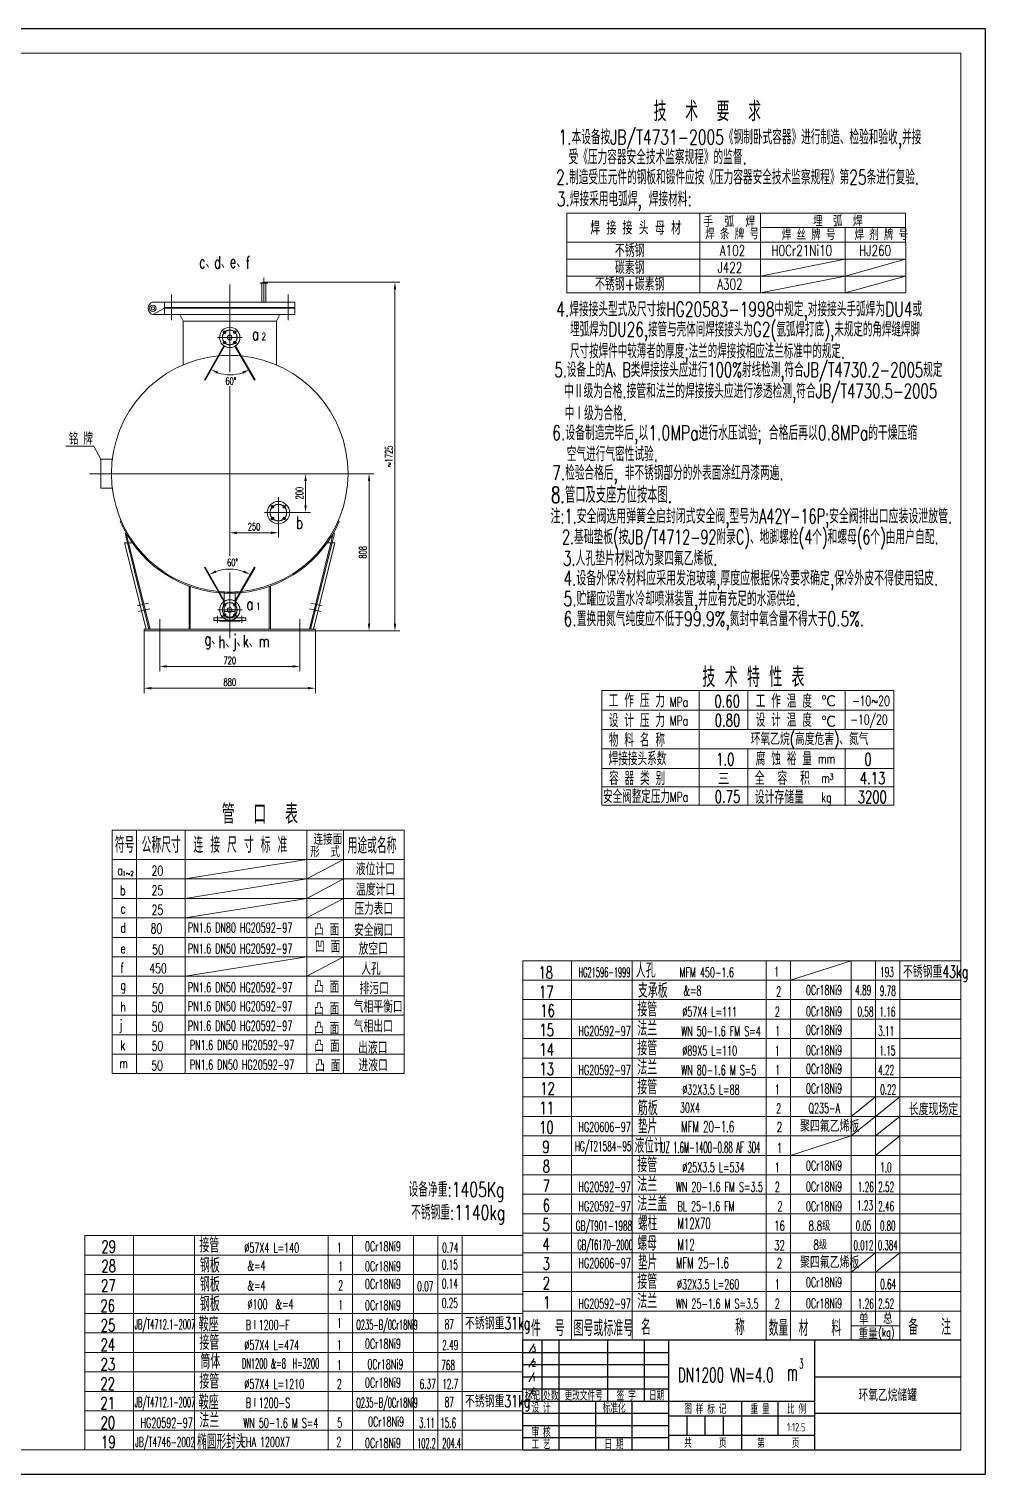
# Model space of a CAD drawing. Extents: x -312 to 10200, y -125 to 7300.
# Drawn here: x 5287 to 10200, y -125 to 7300 of the extents above; entities that cross this region are included whole.
import ezdxf
from ezdxf.enums import TextEntityAlignment as Align

# ---------------------------------------------------------------- set-up
doc = ezdxf.new("R2010")
doc.units = 0
doc.header["$LTSCALE"] = 125
for name, pattern in [('DASHDOT-L', [90, 80, -5, 0, -5]), ('DASHDOT-M', [36, 30, -3, 0, -3]), ('DASHDOT-S', [14, 10, -2, 0, -2]), ('DIVIDE-M', [39, 30, -3, 0, -3, 0, -3]), ('DIVIDE-S', [16, 10, -2, 0, -2, 0, -2]), ('HIDDEN-L', [13, 10, -3]), ('HIDDEN-M', [7, 5, -2]), ('HIDDEN-S', [3, 2, -1])]:
    doc.linetypes.add(name, pattern=pattern)
doc.layers.get('0').update_dxf_attribs({"linetype": 'CONTINUOUS', "lineweight": 18})
for name, color, linetype in [('1轮廓实线层', 7, 'CONTINUOUS'), ('2细线层', 4, 'CONTINUOUS'), ('6文字层', 3, 'CONTINUOUS')]:
    doc.layers.add(name, color=color, linetype=linetype)
for name, color, linetype, lineweight in [('CDR_DIM', 7, 'CONTINUOUS', 18), ('CDR_DWG1', 4, 'CONTINUOUS', 18), ('CDR_DWG2', 2, 'CONTINUOUS', 18), ('CDR_DWG3', 1, 'DASHDOT-M', 18), ('CDR_DWG4', 3, 'DIVIDE-M', 18), ('CDR_DWG5', 6, 'HIDDEN-M', 18), ('CDR_TEXT', 7, 'CONTINUOUS', 18), ('TK', 7, 'CONTINUOUS', 18), ('图框层', 7, 'CONTINUOUS', 18)]:
    doc.layers.add(name, color=color, linetype=linetype, lineweight=lineweight)
doc.styles.add('HZ', font='ROMANS.shx', dxfattribs={"width": 0.6, "height": 37.5, "bigfont": 'HZ.shx'})
doc.styles.add('PC_TEXTSTYLE', font='isocp.shx', dxfattribs={"width": 0.8, "bigfont": 'hzfs.shx'})
doc.styles.add('ROMAND', font='ROMAND.SHX', dxfattribs={"width": 0.8})

# ---------------------------------------------------------------- blocks, each defined once
blk = doc.blocks.new('JI27')
for p, q in [((0, 0), (0, -7)), ((55, 0), (55, -7)), ((80, 0), (80, -7)), ((115, 0), (115, -7)), ((140, 0), (140, -7)), ((0, -7), (140, -7))]:
    blk.add_line(p, q)
blk = doc.blocks.new('MLF')
for p, q in [((180, 8), (0, 8)), ((145, 8), (145, 0))]:
    blk.add_line(p, q)
at = {"color": 4}
for p, q in [((0, 8), (0, 0)), ((20, 8), (20, 0)), ((45, 8), (45, 0)), ((100, 8), (100, 0)), ((110, 8), (110, 0)), ((135, 8), (135, 0)), ((155, 8), (155, 0)), ((180, 8), (180, 0))]:
    blk.add_line(p, q, dxfattribs=at)
blk = doc.blocks.new('JGB-L')
at = {"color": 4, "linetype": 'Continuous'}
for p, q in [((0, 0), (0, -8)), ((120, -8), (120, 0))]:
    blk.add_line(p, q, dxfattribs=at)
at = {"linetype": 'Continuous'}
for p, q in [((10, 0), (10, -8)), ((30, 0), (30, -8)), ((80, 0), (80, -8)), ((95, 0), (95, -8))]:
    blk.add_line(p, q, dxfattribs=at)
at = {"color": 7, "linetype": 'Continuous'}
blk.add_line((0, -8), (120, -8), dxfattribs=at)
blk = doc.blocks.new('PC_TITLE_BLOCK')
at = {"layer": '1轮廓实线层'}
for p, q in [((0, 45), (-180, 45)), ((-180, 0), (-180, 45)), ((-172, 20), (-172, 45)), ((-165, 20), (-165, 45)), ((-145, 20), (-145, 45)), ((-130, 20), (-130, 45)), ((-120, 0), (-120, 45)), ((-60, 30), (0, 30)), ((-180, 20), (-60, 20)), ((-165, 0), (-165, 20)), ((-150, 0), (-150, 20)), ((-135, 0), (-135, 20)), ((-60, 15), (0, 15)), ((-180, 0), (0, 0))]:
    blk.add_line(p, q, dxfattribs=at)
at = {"layer": '1轮廓实线层', "color": 7}
for p, q in [((-60, 0), (-60, 45)), ((-180, 25), (-120, 25))]:
    blk.add_line(p, q, dxfattribs=at)
at = {"layer": '2细线层'}
for p, q in [((-180, 40), (-120, 40)), ((-180, 35), (-120, 35)), ((-180, 30), (-120, 30)), ((-90, 0), (-90, 20)), ((-75, 6), (-75, 20)), ((-180, 15), (-120, 15)), ((-120, 14), (-60, 14)), ((-112.5, 6), (-112.5, 14)), ((-105, 6), (-105, 14)), ((-97.5, 6), (-97.5, 14)), ((-180, 10), (-120, 10)), ((-120, 6), (-60, 6)), ((-180, 5), (-120, 5))]:
    blk.add_line(p, q, dxfattribs=at)
at = {"layer": '图框层'}
blk.add_line((0, 0), (0, 45), dxfattribs=at)
at = {"layer": '6文字层', "style": 'PC_TEXTSTYLE', "width": 0.667}
for s, p in [('标记', (-176, 22.5)), ('处数', (-168.5, 22.5)), (' 更改文件号 ', (-155, 22.5)), (' 签 字 ', (-137.5, 22.5)), (' 日期 ', (-125, 22.5)), (' 设 计 ', (-172.5, 17.51)), (' 标准化 ', (-142.5, 17.51)), (' 图 样 标 记 ', (-105, 17)), (' 重 量 ', (-82.5, 17)), (' 比 例 ', (-67.5, 17)), (' 审 核 ', (-172.5, 7.5)), (' 工 艺 ', (-172.5, 2.5)), (' 日 期 ', (-142.5, 2.5)), ('共       页', (-105, 3)), ('第       页', (-75, 3))]:
    blk.add_text(s, height=3.5, dxfattribs=at).set_placement(p, align=Align.MIDDLE)
at = {"layer": '6文字层', "style": 'PC_TEXTSTYLE', "flags": 8}
for tag, height, width, p, p2 in [('产品名称或材料标记', 7, 0.600652, (-113.46, 28.64), (-66.42, 28.64)), ('企业名称', 5, 1.98445, (-54.29, 34.82), (-5.27, 34.82)), ('图样名称', 5, 2.004495, (-54.79, 19.98), (-5.27, 19.98)), ('标准化', 3.5, 1.023147, (-133.83, 15.37), (-120.75, 15.37)), ('审核', 3.5, 1.579393, (-163.99, 5.37), (-150.63, 5.37)), ('重量', 3.5, 1.408247, (-88.46, 7.54), (-76.55, 7.54)), ('比例', 3.5, 1.385287, (-73.35, 7.54), (-61.93, 7.54)), ('图样代号', 5, 2.006536, (-54.79, 5.63), (-5.52, 5.63)), ('工艺', 3.5, 1.621807, (-164.21, 0.37), (-150.89, 0.37)), ('日期', 3.5, 1.560088, (-133.83, 0.37), (-120.75, 0.37)), ('共几页', 3.5, 0.557144, (-108.07, 0.63), (-101.05, 0.63))]:
    blk.add_attdef(tag, text='', height=height, dxfattribs=dict(at, width=width)).set_placement(p, p2, align=Align.FIT)
at = {"layer": '6文字层', "style": 'PC_TEXTSTYLE', "width": 9.905045, "flags": 8}
blk.add_attdef('设计', text='', height=3.5, rotation=358.46442, dxfattribs=at).set_placement((-164.23, 15.37), (-150.37, 15), align=Align.FIT)
at = {"layer": '6文字层', "color": 3, "style": 'PC_TEXTSTYLE', "width": 0.56476, "flags": 8}
blk.add_attdef('第几页', text='', height=3.5, dxfattribs=at).set_placement((-78.29, 0.75), (-71.16, 0.75), align=Align.FIT)
at = {"layer": '6文字层', "ltscale": 10, "style": 'PC_TEXTSTYLE', "flags": 1}
blk.add_attdef('图纸张数', (-58.68, -0.49), '', height=2.5, dxfattribs=at)

msp = doc.modelspace()

# ---------------------------------------------------------------- linework, layer by layer
for p, q in [((8051, 6353.7), (9791.9, 6353.7)), ((8051, 6353.7), (8051, 6204.4)), ((8734.9, 6353.7), (8734.9, 6204.4)), ((9045.8, 6353.7), (9045.8, 6204.4)), ((9791.9, 6353.7), (9791.9, 6204.4)), ((9045.8, 6279.1), (9791.9, 6279.1)), ((9481, 6279.1), (9481, 6204.4)), ((8051, 6204.4), (9791.9, 6204.4)), ((8730.8, 3900.4), (8730.8, 3406.5)), ((8980.8, 3900.4), (8980.8, 3742.5)), ((9480.8, 3900.4), (9480.8, 3700.4)), ((8230.8, 3800.4), (9730.8, 3800.4)), ((8730.8, 3806.5), (8730.8, 3312.6)), ((8980.8, 3742.5), (8980.8, 3700.4)), ((8230.8, 3700.4), (9730.8, 3700.4)), ((8980.8, 3600.4), (8980.8, 3406.5)), ((9480.8, 3600.4), (9480.8, 3406.5)), ((8980.8, 3506.5), (8980.8, 3312.6)), ((9480.8, 3506.5), (9480.8, 3312.6)), ((8230.8, 3406.5), (9730.8, 3406.5)), ((8230.8, 3312.6), (9730.8, 3312.6)), ((5840.4, 3182.5), (5840.4, 3032.5)), ((6090.4, 3182.5), (6090.4, 3032.5)), ((6715.4, 3182.5), (6715.4, 3032.5)), ((6902.9, 3182.5), (6902.9, 3032.5)), ((7215.4, 3032.5), (5715.4, 3032.5)), ((7825, 712.5), (10075, 712.5)), ((9637.5, 637.5), (9637.5, 712.5)), ((9512.5, 637.5), (9762.5, 637.5)), ((10075, 562.5), (7825, 562.5))]:
    msp.add_line(p, q)
at = {"linetype": 'Continuous'}
for p, q in [((8230.8, 3600.4), (9730.8, 3600.4)), ((8230.8, 3500.4), (9730.8, 3500.4)), ((8230.8, 3406.5), (9730.8, 3406.5)), ((8230.8, 3312.6), (9730.8, 3312.6))]:
    msp.add_line(p, q, dxfattribs=at)
at = {"color": 4, "linetype": 'Continuous'}
for p, q in [((5715.4, 3032.5), (5715.4, 3182.5)), ((5715.4, 3182.5), (7215.4, 3182.5)), ((7215.4, 3182.5), (7215.4, 3032.5)), ((7825, 562.5), (10075, 562.5)), ((7825, 562.5), (10075, 562.5)), ((7825, 562.5), (10075, 562.5)), ((7825, 562.5), (10075, 562.5)), ((7825, 562.5), (10075, 562.5)), ((7825, 562.5), (10075, 562.5)), ((7825, 562.5), (10075, 562.5)), ((7825, 562.5), (10075, 562.5)), ((7825.6, 562.5), (10075, 562.5))]:
    msp.add_line(p, q, dxfattribs=at)
at = {"color": 4}
for p, q in [((7825, 987.5), (7825, 1137.5)), ((8075, 562.5), (8075, 712.5)), ((9512.5, 562.5), (9512.5, 712.5)), ((9762.5, 562.5), (9762.5, 712.5))]:
    msp.add_line(p, q, dxfattribs=at)
for points in [[(5761.9, 4771.8), (5756.4, 4769.4), (5758.5, 4779.6)], [(6876.5, 4771.8), (6882, 4769.4), (6879.8, 4779.6)], [(5787.4, 4707.8), (5781.4, 4707.8), (5782.8, 4716)], [(6850.9, 4707.8), (6856.9, 4707.8), (6855.6, 4716)]]:
    msp.add_solid(points)
at = {"layer": '2细线层'}
for p, q in [((10200, 7300), (-312.5, 7300)), ((10200, 7300), (10200, -125)), ((-312.5, -125), (10200, -125))]:
    msp.add_line(p, q, dxfattribs=at)
at = {"layer": 'CDR_DIM'}
for p, q in [((9481, 6117.4), (9045.8, 6030.4)), ((9791.9, 6117.4), (9481, 6030.4)), ((9481, 6030.4), (9045.8, 5943.3)), ((9791.9, 6030.4), (9481, 5943.3)), ((6494.2, 5999.2), (7193, 5999.2)), ((7168, 5961.7), (7168, 4244.3)), ((5476.5, 5155.6), (5620.6, 5155.6)), ((5620.6, 5155.6), (5656.1, 5089.8)), ((6686.4, 5014.8), (6733.8, 5014.8)), ((6708.8, 4852.3), (6708.8, 4977.3)), ((6927.2, 5014.8), (7060, 5014.8)), ((7035, 4977.3), (7035, 4244.3)), ((6647.8, 4814.8), (6733.8, 4814.8)), ((6319.2, 4717.6), (6319.2, 4686.2)), ((6531.7, 4711.2), (6356.7, 4711.2)), ((6569.2, 4738.3), (6569.2, 4686.2)), ((5879.2, 4206.8), (5879.2, 3887.6)), ((5959.2, 4216.8), (5959.2, 3999.5)), ((6679.2, 4166.8), (6679.2, 3999.5)), ((6759.2, 4206.8), (6759.2, 3887.6)), ((6759.2, 4206.8), (7060, 4206.8)), ((6930.5, 4206.8), (7193, 4206.8)), ((5996.7, 4024.5), (6641.7, 4024.5)), ((5916.7, 3912.6), (6721.7, 3912.6)), ((6090.4, 2932.5), (6715.4, 3032.5)), ((6715.4, 2932.5), (6902.9, 3032.5)), ((6090.4, 2832.5), (6715.4, 2932.5)), ((6715.4, 2832.5), (6902.9, 2932.5)), ((6090.4, 2732.5), (6715.4, 2832.5)), ((6715.4, 2732.5), (6902.9, 2832.5)), ((6090.4, 2432.5), (6715.4, 2532.5)), ((6715.4, 2432.5), (6902.9, 2532.5)), ((9200, 2412.5), (9512.5, 2512.5)), ((9512.5, 1712.5), (9637.5, 1812.5)), ((9637.5, 1712.5), (9762.5, 1812.5)), ((9512.5, 1612.5), (9637.5, 1712.5)), ((9637.5, 1612.5), (9762.5, 1712.5)), ((9200, 1512.5), (9512.5, 1612.5)), ((9637.5, 1512.5), (9762.5, 1612.5)), ((9512.5, 912.5), (9637.5, 1012.5)), ((9637.5, 912.5), (9762.5, 1012.5))]:
    msp.add_line(p, q, dxfattribs=at)
for centre, radius, start, end in [((6321.5, 5718.8), 196.2, 250.96966, 289.03034), ((6319.2, 4314.8), 210.2, 70.23582, 109.76418)]:
    msp.add_arc(centre, radius, start, end, dxfattribs=at)
for points in [[(7161.8, 5961.7), (7174.3, 5961.7), (7168, 5999.2)], [(6254.9, 5527.7), (6260.1, 5539.1), (6223.4, 5548.9)], [(6382.8, 5539.1), (6388, 5527.7), (6419.6, 5548.9)], [(6702.5, 4977.3), (6715, 4977.3), (6708.8, 5014.8)], [(7028.7, 4977.3), (7041.2, 4977.3), (7035, 5014.8)], [(6702.5, 4852.3), (6715, 4852.3), (6708.8, 4814.8)], [(6356.7, 4717.5), (6356.7, 4705), (6319.2, 4711.2)], [(6531.7, 4717.5), (6531.7, 4705), (6569.2, 4711.2)], [(6250.7, 4507), (6245.5, 4518.3), (6214.1, 4496.9)], [(6392.9, 4518.3), (6387.6, 4507), (6424.3, 4496.9)], [(7028.7, 4244.3), (7041.2, 4244.3), (7035, 4206.8)], [(7161.8, 4244.3), (7174.3, 4244.3), (7168, 4206.8)], [(5996.7, 4030.8), (5996.7, 4018.3), (5959.2, 4024.5)], [(6641.7, 4030.8), (6641.7, 4018.3), (6679.2, 4024.5)], [(5916.7, 3918.8), (5916.7, 3906.3), (5879.2, 3912.6)], [(6721.7, 3918.8), (6721.7, 3906.3), (6759.2, 3912.6)]]:
    msp.add_solid(points, dxfattribs=at)
at = {"layer": 'CDR_DWG1'}
for p, q in [((6484.2, 5896.9), (6484.2, 5992.9)), ((6504.2, 5992.9), (6504.2, 5896.9)), ((5984.2, 5896.9), (5924.2, 5896.9)), ((5984.2, 5896.9), (6654.2, 5896.9)), ((5984.2, 5867.9), (5984.2, 5896.9)), ((6319.2, 5867.9), (5984.2, 5867.9)), ((5984.2, 5867.9), (5984.2, 5864.9)), ((6654.2, 5867.9), (6319.2, 5867.9)), ((6654.2, 5896.9), (6654.2, 5867.9)), ((6654.2, 5864.9), (6654.2, 5867.9)), ((5924.2, 5831.9), (5984.2, 5864.4)), ((5924.2, 5831.9), (5984.2, 5831.9)), ((6319.2, 5864.9), (5984.2, 5864.9)), ((5984.2, 5864.9), (5984.2, 5831.9)), ((5984.2, 5831.9), (6319.2, 5831.9)), ((6079.2, 5798.9), (6062.7, 5831.9)), ((6319.2, 5798.9), (6079.2, 5798.9)), ((6079.2, 5573.5), (6079.2, 5798.9)), ((6654.2, 5864.9), (6319.2, 5864.9)), ((6319.2, 5831.9), (6654.2, 5831.9)), ((6559.2, 5798.9), (6319.2, 5798.9)), ((6559.2, 5798.9), (6575.7, 5831.9)), ((6559.2, 5573.5), (6559.2, 5798.9)), ((6654.2, 5831.9), (6654.2, 5864.9)), ((6289.5, 5671.5), (6189.1, 5497.6)), ((6292.9, 5669.4), (6192.6, 5495.6)), ((6345.4, 5669.4), (6445.7, 5495.6)), ((6348.8, 5671.5), (6449.2, 5497.6)), ((6192.6, 5495.6), (6189.1, 5497.6)), ((6445.7, 5495.6), (6449.2, 5497.6)), ((5761.9, 4771.8), (5756.4, 4769.4)), ((6876.5, 4771.8), (6882, 4769.4)), ((6876.5, 4771.8), (6882, 4769.4)), ((5787.4, 4707.8), (5781.4, 4707.8)), ((5781.4, 4707.8), (5793.5, 4659.3)), ((5787.4, 4707.8), (5799.5, 4659.3)), ((6850.9, 4707.8), (6838.8, 4659.3)), ((6856.9, 4707.8), (6844.8, 4659.3)), ((6850.9, 4707.8), (6856.9, 4707.8)), ((6850.9, 4707.8), (6856.9, 4707.8)), ((5818.6, 4659.3), (5778.5, 4659.3)), ((5778.5, 4659.3), (5889.2, 4216.8)), ((6859.8, 4659.3), (6749.2, 4216.8)), ((6819.8, 4659.3), (6859.8, 4659.3)), ((6192.6, 4534), (6189.1, 4532)), ((6289.5, 4358.2), (6189.1, 4532)), ((6292.9, 4360.3), (6192.6, 4534)), ((6345.4, 4360.3), (6445.7, 4534)), ((6348.8, 4358.2), (6449.2, 4532)), ((6445.7, 4534), (6449.2, 4532)), ((6759.2, 4216.8), (5879.2, 4216.8)), ((5879.2, 4216.8), (5879.2, 4206.8)), ((5879.2, 4206.8), (6759.2, 4206.8)), ((6759.2, 4206.8), (6759.2, 4216.8)), ((8230.8, 3900.4), (8230.8, 3406.5)), ((8230.8, 3900.4), (9730.8, 3900.4)), ((9730.8, 3900.4), (9730.8, 3406.5)), ((8230.8, 3806.5), (8230.8, 3312.6)), ((9730.8, 3806.5), (9730.8, 3312.6)), ((7825, 1187.5), (7825, 562.5)), ((7825, 987.5), (7825, 587.5)), ((7825, 987.5), (7825, 587.5)), ((8387.5, 712.5), (8387.5, 570.4)), ((9075, 712.5), (9075, 565.1)), ((9200, 712.5), (9200, 565.1)), ((10075, 712.5), (10075, 565.1)), ((7825, 625), (7825, 0)), ((7825, 587.5), (7825, 0)), ((7825, 587.5), (7825, 0)), ((10075, 562.5), (7825, 562.5)), ((7825, 562.5), (10075, 562.5)), ((10075, 562.5), (7825, 562.5)), ((10075, 562.5), (7825, 562.5)), ((10075, 562.5), (7825, 562.5)), ((10075, 562.5), (7825, 562.5)), ((10075, 562.5), (7825, 562.5)), ((10075, 562.5), (7825, 562.5)), ((10075, 562.5), (7825, 562.5)), ((10075, 562.5), (7825, 562.5)), ((10075, 562.5), (7825, 562.5)), ((10075, 562.5), (7825, 562.5)), ((10075, 562.5), (7825, 562.5)), ((10075, 562.5), (7825, 562.5)), ((7825, 562.5), (10075, 562.5))]:
    msp.add_line(p, q, dxfattribs=at)
for centre, radius in [((5924.2, 5864.4), 16.5), ((5924.2, 5864.4), 8.25), ((6319.2, 5714.8), 52.5), ((6292.6, 5741.3), 7), ((6319.2, 5714.8), 12.5), ((6345.7, 5741.3), 7), ((6292.6, 5688.3), 7), ((6345.7, 5688.3), 7), ((6569.2, 4814.8), 57.5), ((6539.1, 4844.9), 7), ((6599.2, 4844.9), 7), ((6539.1, 4784.8), 7), ((6599.2, 4784.8), 7), ((6319.2, 4314.8), 52.5), ((6292.6, 4341.3), 7), ((6319.2, 4314.8), 12.5), ((6345.7, 4341.3), 7), ((6292.6, 4288.3), 7), ((6345.7, 4288.3), 7)]:
    msp.add_circle(centre, radius, dxfattribs=at)
for centre, radius, start, end in [((6494.2, 5988.1), 11.1, 25.72326, 154.27674), ((5932.9, 5864.4), 33.7, 105.08568, 254.91432), ((6319.2, 5014.8), 608, 95.60802, 264.39198), ((6319.2, 5014.8), 608, 84.85428, 95.14572), ((6319.2, 5014.8), 608, 275.60802, 84.39198), ((6319.2, 5014.8), 614, 203.56328, 264.79194), ((6319.2, 5014.8), 614, 275.20806, 336.43672), ((6319.2, 5014.8), 608, 264.85428, 275.14572), ((6319.2, 5014.8), 614, 265.2475, 274.7525)]:
    msp.add_arc(centre, radius, start, end, dxfattribs=at)
at = {"layer": 'CDR_DWG3', "linetype": 'DASHDOT-S'}
for p, q in [((6494.2, 5896.9), (6494.2, 6021.9)), ((6474.2, 5992.9), (6514.2, 5992.9)), ((6019.2, 5802.9), (6019.2, 5934.9)), ((6619.2, 5802.9), (6619.2, 5934.9)), ((6298.6, 5735.4), (6286.7, 5747.3)), ((6339.7, 5735.4), (6351.6, 5747.3)), ((6298.6, 5694.3), (6286.7, 5682.4)), ((6339.7, 5694.3), (6351.6, 5682.4)), ((6545, 4838.9), (6533.2, 4850.8)), ((6569.2, 4883.8), (6569.2, 4745.8)), ((6593.3, 4838.9), (6605.2, 4850.8)), ((6638.2, 4814.8), (6500.2, 4814.8)), ((6545, 4790.7), (6533.2, 4778.8)), ((6593.3, 4790.7), (6605.2, 4778.8)), ((5901.7, 4350.2), (5843.5, 4335.7)), ((5909, 4321.1), (5850.8, 4306.6)), ((6298.6, 4335.4), (6286.7, 4347.3)), ((6339.7, 4335.4), (6351.6, 4347.3)), ((6729.3, 4321.1), (6787.5, 4306.6)), ((6736.6, 4350.2), (6794.8, 4335.7)), ((5959.2, 4266.8), (5959.2, 4166.8)), ((6256.7, 4283.8), (6256.7, 4247.8)), ((6298.6, 4294.3), (6286.7, 4282.4)), ((6339.7, 4294.3), (6351.6, 4282.4)), ((6381.7, 4283.8), (6381.7, 4247.8)), ((6679.2, 4266.8), (6679.2, 4166.8))]:
    msp.add_line(p, q, dxfattribs=at)
at = {"layer": 'CDR_DWG3', "linetype": 'DASHDOT-M'}
for p, q in [((6319.2, 5535.8), (6319.2, 5986.6)), ((6319.2, 4592.6), (6319.2, 5464.6)), ((7039.2, 5014.8), (5599.2, 5014.8)), ((6319.2, 4170.4), (6319.2, 4507))]:
    msp.add_line(p, q, dxfattribs=at)
at = {"layer": 'CDR_DWG3', "linetype": 'DASHDOT-L'}
for p, q in [((6382.2, 5714.8), (6256.2, 5714.8)), ((6569.2, 4738.3), (6569.2, 4893.4)), ((6647.8, 4814.8), (6497.5, 4814.8)), ((6382.2, 4314.8), (6256.2, 4314.8)), ((6319.2, 4377.8), (6319.2, 4251.8))]:
    msp.add_line(p, q, dxfattribs=at)
for centre in [(6319.2, 5714.8), (6319.2, 4314.8)]:
    msp.add_circle(centre, 37.5, dxfattribs=at)
at = {"layer": 'CDR_DWG3', "linetype": 'DASHDOT-S'}
msp.add_circle((6569.2, 4814.8), 42.5, dxfattribs=at)
at = {"layer": 'CDR_DWG4', "linetype": 'DIVIDE-S'}
for p, q in [((5656.1, 5089.8), (5656.1, 4939.8)), ((5656.1, 5089.8), (5715.8, 5089.8)), ((5656.1, 4939.8), (5715.8, 4939.8))]:
    msp.add_line(p, q, dxfattribs=at)
at = {"layer": 'CDR_DWG5', "linetype": 'HIDDEN-L'}
for p, q in [((5793.5, 4659.3), (5904.2, 4216.8)), ((5799.5, 4659.3), (5910.2, 4216.8)), ((6838.8, 4659.3), (6728.2, 4216.8)), ((6844.8, 4659.3), (6734.2, 4216.8)), ((6110.2, 4216.8), (6110.2, 4437.5)), ((6116.2, 4216.8), (6116.2, 4435.4)), ((6290.7, 4407.5), (6290.7, 4306.8)), ((6347.7, 4407.5), (6347.7, 4306.8)), ((6522.2, 4216.8), (6522.2, 4435.4)), ((6528.2, 4216.8), (6528.2, 4437.5)), ((6290.7, 4354.7), (6290.7, 4306.4)), ((6290.7, 4306.8), (6290.7, 4298.8)), ((6290.7, 4306.8), (6347.7, 4306.8)), ((6347.7, 4352), (6347.7, 4306.4)), ((6347.7, 4306.8), (6347.7, 4298.8)), ((6401.7, 4274.8), (6236.7, 4274.8)), ((6236.7, 4274.8), (6236.7, 4259.8)), ((6236.7, 4259.8), (6401.7, 4259.8)), ((6268.2, 4259.8), (6268.2, 4256.8)), ((6268.2, 4256.8), (6370.2, 4256.8)), ((6290.7, 4298.8), (6282.4, 4278)), ((6347.7, 4298.8), (6355.9, 4278)), ((6370.2, 4256.8), (6370.2, 4259.8)), ((6401.7, 4259.8), (6401.7, 4274.8))]:
    msp.add_line(p, q, dxfattribs=at)
for centre, start, end in [((6277.8, 4279.8), 270, 338.40469), ((6360.6, 4279.8), 201.59531, 270)]:
    msp.add_arc(centre, 5, start, end, dxfattribs=at)
at = {"layer": 'TK'}
for p, q in [((7883.5, 544.7), (7856.5, 498.7)), ((7883.5, 469.7), (7856.5, 423.7)), ((7883.5, 394.7), (7856.5, 348.7)), ((7883.5, 319.7), (7856.5, 273.7))]:
    msp.add_line(p, q, dxfattribs=at)
at = {"layer": '图框层'}
for p, q in [((10075, 7175), (0, 7175)), ((10075, 7175), (10075, 0)), ((0, 0), (10075, 0))]:
    msp.add_line(p, q, dxfattribs=at)

# ---------------------------------------------------------------- block references
at = {"xscale": 12.5, "yscale": 12.5, "zscale": 12.5}
for name, p in [('JGB-L', (5715.4, 3032.5)), ('JGB-L', (5715.4, 2932.5)), ('JGB-L', (5715.4, 2832.5)), ('JGB-L', (5715.4, 2732.5)), ('JGB-L', (5715.4, 2632.5)), ('JGB-L', (5715.4, 2532.5)), ('MLF', (7825, 2412.5)), ('JGB-L', (5715.4, 2432.5)), ('MLF', (7825, 2312.5)), ('JGB-L', (5715.4, 2332.5)), ('MLF', (7825, 2212.5)), ('JGB-L', (5715.4, 2232.5)), ('MLF', (7825, 2112.5)), ('JGB-L', (5715.4, 2132.5)), ('MLF', (7825, 2012.5)), ('JGB-L', (5715.4, 2032.5)), ('MLF', (7825, 1912.5)), ('MLF', (7825, 1812.5)), ('MLF', (7825, 1712.5)), ('MLF', (7825, 1612.5)), ('MLF', (7825, 1512.5)), ('MLF', (7825, 1412.5)), ('MLF', (7825, 1312.5)), ('MLF', (7825, 1212.5)), ('MLF', (7825, 1112.5)), ('MLF', (5575, 1000)), ('MLF', (7825, 1012.5)), ('MLF', (5575, 900)), ('MLF', (7825, 912.5)), ('MLF', (5575, 800)), ('MLF', (7825, 812.5)), ('MLF', (5575, 700)), ('MLF', (7825, 712.5)), ('MLF', (5575, 600)), ('MLF', (5575, 500)), ('MLF', (5575, 400)), ('MLF', (5575, 300)), ('MLF', (5575, 200)), ('MLF', (5575, 100)), ('MLF', (5575, 0))]:
    msp.add_blockref(name, p, dxfattribs=at)
at = {"layer": 'CDR_DIM', "xscale": 12.43535875888817, "yscale": 12.43535875888817, "zscale": 12.43535875888817}
for p in [(8051, 6204.4), (8051, 6117.4), (8051, 6030.4)]:
    msp.add_blockref('JI27', p, dxfattribs=at)
at = {"layer": '图框层'}
ref = msp.add_blockref('PC_TITLE_BLOCK', (10075, 0), dxfattribs=dict(at, xscale=12.5, yscale=12.5, zscale=12.5))
ref.add_attrib('图样名称', '环氧乙烷储罐', dxfattribs={"layer": '6文字层', "height": 62.5, "style": 'PC_TEXTSTYLE', "width": 0.667}).set_placement((9699.7, 249.7), align=Align.CENTER)
ref.add_attrib('比例', '1:12.5', dxfattribs={"layer": '6文字层', "height": 43.75, "style": 'PC_TEXTSTYLE', "width": 0.667}).set_placement((9229.5, 94.3), align=Align.CENTER)

# ---------------------------------------------------------------- texts
at = {"style": 'HZ'}
for s, height, width, p in [('焊 接 接 头 母 材', 68.394, 0.7, (8171.7, 6243.1)), ('手  弧  焊', 55.96, 0.75, (8752.4, 6281.2)), ('埋  弧  焊', 55.96, 0.7, (9316, 6285.2)), ('焊 条 牌 号', 55.96, 0.7, (8761.9, 6219)), ('焊 丝 牌 号', 55.96, 0.7, (9155.4, 6215)), ('焊 剂 牌 号', 55.96, 0.7, (9528.8, 6215)), (' 技 术 特 性 表', 100, 0.7, (8699.4, 3919)), (' 工 作 压 力', 68.75, 0.65, (8236.2, 3814.4)), ('MPa', 50, 0.7, (8578.9, 3816.7)), (' 工 作 温 度', 68.75, 0.65, (8991.1, 3812.2)), ('-10~20', 50, 0.7, (9515.8, 3822.8)), (' 设 计 压 力', 68.75, 0.65, (8236.3, 3712.2)), (' 设 计 温 度', 68.75, 0.65, (8991.1, 3714.3)), ('MPa', 50, 0.7, (8578.9, 3721)), ('-10/20', 50, 0.7, (9507.8, 3726.4)), (' 物 料 名 称', 68.75, 0.65, (8236.3, 3611.9)), ('环氧乙烷(高度危害)、氮气', 62.5, 0.7, (8995.4, 3621)), (' 焊接接头系数', 68.75, 0.6, (8237.3, 3516.4)), (' 腐 蚀 裕 量', 68.75, 0.65, (8991.1, 3515.9)), (' 容 器 类 别', 68.75, 0.65, (8237.3, 3415.4)), ('全  容  积', 68.75, 0.7, (9016.6, 3415.8)), ('mm', 50, 0.7, (9340.7, 3525.5)), ('m', 50, 0.7, (9357.8, 3426)), ('3', 31.2, 0.7, (9400.8, 3442.3)), ('安全阀整定压力', 68.75, 0.65, (8237.3, 3321.6)), ('MPa', 50, 0.7, (8578.9, 3329)), ('设计存储量', 68.75, 0.7, (9016.6, 3318.8)), ('kg', 50, 0.7, (9357.8, 3326.6)), ('件  号', 81.25, 0.65, (7866.6, 583.6)), ('图号或标准号', 81.25, 0.6, (8085.1, 583.6)), ('名           称', 81.25, 0.65, (8432.3, 588.8)), ('数量', 81.25, 0.65, (9088.2, 584.7)), ('材   料', 81.25, 0.65, (9242.1, 584.7)), ('单', 56.2, 0.7, (9552.3, 645.1)), ('总', 56.2, 0.7, (9675.4, 646.9)), ('备   注', 81.25, 0.65, (9805.8, 590))]:
    msp.add_text(s, height=height, dxfattribs=dict(at, width=width)).set_placement(p)
at = {"style": 'HZ', "width": 0.7}
for s, p in [('不锈钢', (8374.2, 6127.9)), ('碳素钢', (8374.2, 6040.5)), ('不锈钢+碳素钢', (8374.2, 5955.2))]:
    msp.add_text(s, height=66.16, dxfattribs=at).set_placement(p, align=Align.CENTER)
at = {"linetype": 'Continuous', "style": 'HZ', "width": 0.7}
for s, p in [('0.60', (8809.6, 3814.5)), ('0.80', (8810.7, 3716.4)), ('1.0', (8818.5, 3516)), ('0', (9579.8, 3516)), ('4.13', (9556.5, 3419.3)), ('0.75', (8810.7, 3324.3)), ('3200', (9545.1, 3322.3))]:
    msp.add_text(s, height=62.5, dxfattribs=at).set_placement(p)
at = {"style": 'HZ'}
for s, height, p in [('℃', 56.2, (9355.5, 3820)), ('℃', 56.2, (9355.5, 3715.1)), ('三', 62.5, (8827.1, 3415.8))]:
    msp.add_text(s, height=height, dxfattribs=at).set_placement(p)
at = {"color": 7, "linetype": 'Continuous', "style": 'HZ'}
for s, height, width, p in [('管  口  表', 100, 0.7, (6278.2, 3215.8)), ('符号', 81.25, 0.65, (5729, 3066.9)), ('公称尺寸', 81.25, 0.65, (5866.7, 3066.9)), ('连 接 尺 寸 标 准', 81.25, 0.65, (6132.8, 3066.9)), ('连接面', 56.25, 0.7, (6749.5, 3108.5)), ('用途或名称', 81.25, 0.65, (6924.8, 3063.4)), ('形  式', 56.25, 0.7, (6732.8, 3044.6))]:
    msp.add_text(s, height=height, dxfattribs=dict(at, width=width)).set_placement(p)
at = {"linetype": 'HIDDEN-S', "style": 'HZ', "width": 0.7}
msp.add_text('设备净重:1405Kg', height=75, dxfattribs=at).set_placement((7237.9, 1299.6))
at = {"linetype": 'HIDDEN-L', "style": 'HZ', "width": 0.7}
for s, height, p in [('重量', 56.25, (9549.7, 568.2)), ('(kg)', 43.75, (9650.9, 581.2))]:
    msp.add_text(s, height=height, dxfattribs=at).set_placement(p)
at = {"layer": 'CDR_DIM', "style": 'HZ', "width": 0.7}
for s, p in [(' A102', (8888.8, 6133.5)), ('H0Cr21Ni10', (9258.1, 6133.5)), ('HJ260', (9634.9, 6133.5)), ('J422', (8888.8, 6046.1)), ('A302', (8888.8, 5960.8))]:
    msp.add_text(s, height=55.96, dxfattribs=at).set_placement(p, align=Align.CENTER)
at = {"layer": 'CDR_DIM', "color": 2, "style": 'HZ', "width": 0.7}
for s, height, p in [('c、', 62.5, (6161.3, 6071.2)), ('d、', 62.5, (6238.1, 6069.5)), ('e、', 62.5, (6319.4, 6073.2)), ('f', 62.5, (6401.2, 6068.1)), ('a', 62.5, (6433.2, 5701)), ('2', 37.5, (6483.2, 5701)), ('b', 62.5, (6659.7, 4731.9)), ('a', 62.5, (6404.9, 4314.6)), ('1', 37.5, (6454.9, 4314.6)), ('g、', 62.5, (6189.1, 4134.6)), ('h、', 62.5, (6261.5, 4118.9)), ('j、', 62.5, (6335.5, 4126.1)), ('k、m', 62.5, (6385, 4122.9))]:
    msp.add_text(s, height=height, dxfattribs=at).set_placement(p)
at = {"layer": 'CDR_DIM', "style": 'HZ', "width": 0.6}
msp.add_text('铭 牌', height=62.5, dxfattribs=at).set_placement((5492.8, 5163.3))
at = {"layer": 'CDR_DIM', "char_height": 37.5, "attachment_point": 5, "style": 'HZ'}
for s, insert in [('\\A1;60°', (6325.1, 5490.8)), ('\\A1;250', (6444.2, 4742.5)), ('\\A1;60°', (6333.2, 4558.1)), ('\\A1;720', (6319.2, 4055.8)), ('\\A1;880', (6319.2, 3943.8))]:
    msp.add_mtext(s, dxfattribs=dict(at, insert=insert))
at = {"layer": 'CDR_DIM', "char_height": 37.5, "attachment_point": 5, "rotation": 90, "style": 'HZ'}
for s, insert in [('~1725', (7136.8, 5103)), ('\\A1;200', (6677.5, 4914.8)), ('\\A1;808', (7003.7, 4610.8))]:
    msp.add_mtext(s, dxfattribs=dict(at, insert=insert))
at = {"layer": 'CDR_DWG2', "style": 'HZ'}
for s, height, width, p in [('3', 50, 0.47619, (9244.9, 417.3)), ('DN1200 VN=4.0', 75, 0.6, (8621.6, 346.8)), ('m', 87.5, 0.47619, (9183.1, 354.8))]:
    msp.add_text(s, height=height, dxfattribs=dict(at, width=width)).set_placement(p)
at = {"layer": 'CDR_TEXT', "style": 'HZ'}
for s, height, width, p in [('           技  术  要  求', 99.483, 0.7, (7926.4, 6826)), ('1.本设备按JB/T4731-2005《钢制卧式容器》进行制造、检验和验收,并接', 74.612, 0.7, (8008.3, 6706.6)), ('受《压力容器安全技术监察规程》的监督.', 74.612, 0.7, (8060.2, 6604.1)), ('2.制造受压元件的钢板和锻件应按《压力容器安全技术监察规程》第25条进行复验.', 74.612, 0.7, (7995.7, 6500.6)), ('3.焊接采用电弧焊, 焊接材料:', 74.612, 0.7, (7999.5, 6388.6)), ('4.焊接接头型式及尺寸按HG20583-1998中规定,对接接头手弧焊为DU4或', 74.612, 0.7, (7997.1, 5822.6)), ('埋弧焊为DU26,接管与壳体间焊接接头为G2(氩弧焊打底),未规定的角焊缝焊脚', 74.612, 0.69, (8067.9, 5718.9)), ('尺寸按焊件中较薄者的厚度;法兰的焊接按相应法兰标准中的规定.  ', 74.612, 0.69, (8067.9, 5607.2)), ('5.设备上的A、B类焊接接头应进行100%射线检测,符合JB/T4730.2-2005规定', 74.612, 0.66, (7987.9, 5511.3)), ('中Ⅱ级为合格.接管和法兰的焊接接头应进行渗透检测,符合JB/T4730.5-2005', 74.625, 0.67, (8037, 5402.4)), ('中Ⅰ级为合格.', 74.61, 0.7, (8040.4, 5288.1)), ('6.设备制造完毕后,以1.0MPa进行水压试验; 合格后再以0.8MPa的干燥压缩', 74.612, 0.71, (7975.5, 5187.2)), ('空气进行气密性试验.', 74.61, 0.7, (8050.7, 5078.2)), ('7.检验合格后, 非不锈钢部分的外表面涂红丹漆两遍.', 74.612, 0.7, (7975.5, 4981.7)), ('8.管口及支座方位按本图.', 82.902, 0.67, (7970.1, 4864.7)), ('注:1.安全阀选用弹簧全启封闭式安全阀,型号为A42Y-16P;安全阀排出口应装设泄放管.', 74.612, 0.65, (7967.5, 4759.1)), ('   2.基础垫板(按JB/T4712-92附录C)、地脚螺栓(4个)和螺母(6个)由用户自配.', 74.612, 0.64, (7919.8, 4652.4)), ('3.人孔垫片材料改为聚四氟乙烯板.', 75.366, 0.67, (8031, 4542.2)), ('4.设备外保冷材料应采用发泡玻璃,厚度应根据保冷要求确定,保冷外皮不得使用铝皮.', 75.366, 0.68, (8033.9, 4439.9)), ('5.贮罐应设置水冷却喷淋装置,并应有充足的水源供给.', 75.366, 0.7, (8033.9, 4334.7)), ('6.置换用氮气纯度应不低于99.9%,氮封中氧含量不得大于0.5%.', 75.366, 0.7, (8033.9, 4231.3)), ('a', 50, 0.7, (5741.9, 2951.3)), ('1~2', 25, 0.7, (5767.4, 2948.1)), ('20', 50, 0.7, (5917.4, 2949.7)), ('液位计口', 62.5, 0.7, (6966.7, 2952)), ('b', 50, 0.7, (5755.7, 2849.6)), ('25', 50, 0.7, (5917.4, 2849)), ('温度计口', 62.5, 0.7, (6967.4, 2847)), ('c', 50, 0.7, (5757.8, 2755.8)), ('25', 50, 0.7, (5917.4, 2749)), ('压力表口', 62.5, 0.6875, (6959.9, 2748.1)), ('d', 50, 0.7, (5757.8, 2657.6)), ('80', 50, 0.7, (5912.6, 2653.2)), ('PN1.6 DN80 HG20592-97', 50, 0.6, (6104.3, 2657.5)), ('凸 面', 62.5, 0.7, (6751.7, 2640.9)), ('安全阀口', 62.5, 0.7, (6957.7, 2638.4)), ('PN1.6 DN50 HG20592-97', 50, 0.6, (6104.3, 2550.2)), ('凹 面', 62.5, 0.7, (6756.8, 2553.7)), ('放空口', 62.5, 0.7, (6981.2, 2543.6)), ('e', 50, 0.7, (5757.8, 2550.9)), ('50', 50, 0.7, (5920.5, 2545)), ('f', 50, 0.7, (5757.8, 2450.9)), ('450', 50, 0.7, (5905.7, 2448.3)), ('人孔', 62.5, 0.7, (6994.3, 2440)), ('18', 62.5, 0.7, (7905.4, 2420.8)), ('HG21596-1999', 50, 0.5, (8111.3, 2428.4)), ('人孔', 75, 0.65, (8404.8, 2425.5)), ('MFM 450-1.6', 50, 0.6, (8629.6, 2427.6)), ('1', 50, 0.6, (9116, 2432)), ('193', 50, 0.55, (9660.6, 2429.3)), ('不锈钢重43kg', 62.5, 0.65, (9777.5, 2425.5)), ('g', 50, 0.7, (5757.8, 2362.7)), ('50', 50, 0.7, (5920.5, 2345)), ('PN1.6 DN50 HG20592-97', 50, 0.6, (6104.3, 2350.2)), ('凸 面', 62.5, 0.7, (6751.7, 2346.9)), (' 排污口', 62.5, 0.7, (6956.2, 2339.6)), ('17', 62.5, 0.7, (7907.6, 2320.8)), ('支承板', 75, 0.65, (8415.8, 2322.2)), ('&=8', 50, 0.6, (8649.7, 2333.7)), ('2', 50, 0.6, (9126.6, 2329.4)), ('0Cr18Ni9', 50, 0.6, (9279.7, 2336.6)), ('4.89', 50, 0.55, (9532.7, 2336.4)), ('9.78', 50, 0.55, (9658.9, 2332.9)), ('PN1.6 DN50 HG20592-97', 50, 0.6, (6104.3, 2253.1)), ('气相平衡口', 62.5, 0.7, (6956.2, 2245.3)), ('接管', 75, 0.65, (8413, 2225.9)), ('h', 50, 0.7, (5757.8, 2250.9)), ('50', 50, 0.7, (5918.1, 2249)), ('凸 面', 62.5, 0.7, (6751.7, 2234.2)), ('16', 62.5, 0.7, (7914.3, 2225)), (' %%c57X4 L=111', 50, 0.6, (8623.7, 2225.4)), ('2', 50, 0.6, (9119.4, 2225.9)), ('0Cr18Ni9', 50, 0.6, (9279.7, 2226.9)), ('0.58', 50, 0.55, (9544.1, 2225.9)), ('1.16', 50, 0.55, (9656.5, 2225.9)), ('j', 50, 0.7, (5751.9, 2158.6)), ('50', 50, 0.7, (5918.1, 2149)), ('PN1.6 DN50 HG20592-97', 50, 0.6, (6104.3, 2153.1)), ('凸 面', 62.5, 0.7, (6751.7, 2134.2)), ('气相出口', 62.5, 0.7, (6956.2, 2144.7)), ('15', 62.5, 0.7, (7909.9, 2125)), ('HG20592-97', 50, 0.6, (8110.8, 2125.9)), ('法兰      ', 75, 0.65, (8413, 2125.9)), ('WN 50-1.6 FM S=4', 50, 0.6, (8638.6, 2125.4)), ('1', 50, 0.6, (9121.1, 2126.5)), ('0Cr18Ni9', 50, 0.6, (9279.7, 2132)), ('3.11', 50, 0.55, (9650.4, 2125.9)), ('k', 50, 0.7, (5757, 2053.4)), ('50', 50, 0.7, (5917.6, 2049.9)), ('PN1.6 DN50 HG20592-97', 50, 0.6, (6114.2, 2054.3)), ('凸 面', 62.5, 0.7, (6753.4, 2043.1)), ('出液口', 62.5, 0.7, (6978.3, 2035.2)), ('14', 62.5, 0.7, (7909.9, 2025)), ('接管', 75, 0.65, (8413, 2025.9)), ('0Cr18Ni9', 50, 0.6, (9279.7, 2026.9)), ('凸 面', 62.5, 0.7, (6757.1, 1942.1)), ('进液口', 62.5, 0.7, (6980.3, 1944.1)), ('法兰      ', 75, 0.65, (8413, 1925.9)), (' %%c89X5 L=110', 50, 0.6, (8623.7, 2025.4)), ('1', 50, 0.6, (9119.4, 2025.9)), ('1.15', 50, 0.55, (9656.5, 2025.9)), ('m', 50, 0.7, (5751.9, 1960.9)), ('50', 50, 0.7, (5915.8, 1949)), ('PN1.6 DN50 HG20592-97', 50, 0.6, (6114.2, 1953.3)), ('13', 62.5, 0.7, (7909.9, 1925)), ('HG20592-97', 50, 0.6, (8110.8, 1925.9)), ('WN 80-1.6 M S=5', 50, 0.6, (8638.6, 1925.4)), ('1', 50, 0.6, (9121.1, 1926.5)), ('0Cr18Ni9', 50, 0.6, (9279.7, 1932)), ('4.22', 50, 0.55, (9650.4, 1925.9)), ('12', 62.5, 0.7, (7914.3, 1825)), ('接管', 75, 0.65, (8413, 1825.9)), (' %%c32X3.5 L=88', 50, 0.6, (8623.7, 1825.4)), ('1', 50, 0.6, (9119.4, 1825.9)), ('0Cr18Ni9', 50, 0.6, (9279.7, 1831.1)), ('0.22', 50, 0.55, (9660.8, 1825.9)), ('11', 62.5, 0.7, (7909.9, 1725)), ('筋板', 75, 0.65, (8415.8, 1718.4)), ('30X4', 50, 0.6, (8632.4, 1732.2)), ('长度现场定', 62.5, 0.65, (9808, 1718.4)), ('2', 50, 0.6, (9126.6, 1729.1)), ('Q235-A', 50, 0.6, (9292.9, 1729.9)), ('10', 62.5, 0.7, (7908.5, 1625)), ('HG20606-97', 50, 0.6, (8110.9, 1633.7)), ('垫片', 75, 0.570175, (8416.8, 1624.5)), ('MFM 20-1.6', 56.25, 0.570175, (8638.8, 1631.6)), ('聚四氟乙烯板', 62.5, 0.65, (9249.4, 1632.2)), ('9', 62.5, 0.7, (7925.4, 1525)), ('HG/T21584-95', 50, 0.55, (8092.4, 1534.4)), ('液位计 ', 75, 0.526316, (8399.5, 1525)), (' UZ 1.6M-1400-0.88 AF 304', 56.25, 0.46, (8515.1, 1525)), ('8', 62.5, 0.7, (7927.4, 1425)), ('接管', 75, 0.65, (8413, 1425.9)), ('0Cr18Ni9', 50, 0.6, (9279.7, 1435.1)), (' %%c25X3.5 L=534', 50, 0.6, (8623.7, 1425.4)), ('1', 50, 0.6, (9119.4, 1425.9)), ('1.0', 50, 0.55, (9660.8, 1425.9)), ('7', 62.5, 0.7, (7926.7, 1325)), ('HG20592-97', 50, 0.6, (8110.8, 1325.9)), ('法兰      ', 75, 0.65, (8413, 1325.9)), ('WN 20-1.6 FM S=3.5', 50, 0.6, (8611.4, 1325.4)), ('2', 50, 0.6, (9119.4, 1325.9)), ('0Cr18Ni9', 50, 0.6, (9279.7, 1327.1)), ('1.26', 50, 0.55, (9546, 1325.9)), ('2.52', 50, 0.55, (9650.4, 1325.9)), ('不锈钢重:1140kg', 75, 0.7, (7251.2, 1181.8)), ('6', 62.5, 0.7, (7926.7, 1225)), ('HG20592-97', 50, 0.6, (8110.8, 1225.9)), ('法兰盖      ', 75, 0.65, (8413, 1225.9)), ('BL 25-1.6 FM ', 50, 0.6, (8619.9, 1225.4)), ('2', 50, 0.6, (9133.7, 1225.9)), ('0Cr18Ni9', 50, 0.6, (9279.7, 1225.5)), ('1.23', 50, 0.55, (9541.7, 1230.3)), ('2.46', 50, 0.55, (9650.4, 1225.9)), ('螺柱                    ', 75, 0.570175, (8417.1, 1125.9)), (' M12X70              ', 56.25, 0.570175, (8597.9, 1134.6)), ('5', 62.5, 0.7, (7925.9, 1125)), ('GB/T901-1988', 50, 0.55, (8096.8, 1125.9)), ('29', 62.5, 0.7, (5659.9, 1012.5)), ('接管', 75, 0.65, (6163, 1013.4)), (' %%c57X4 L=140', 50, 0.6, (6373.7, 1012.9)), ('1', 50, 0.6, (6869.4, 1013.4)), ('0Cr18Ni9', 50, 0.6, (7013.8, 1019.7)), ('0.74', 50, 0.55, (7410.8, 1013.4)), ('4', 62.5, 0.7, (7925.9, 1025)), ('GB/T6170-2000', 50, 0.5, (8105.5, 1028)), ('螺母           ', 75, 0.570175, (8414.6, 1023.3)), (' M12                ', 56.25, 0.570175, (8597.9, 1025.9)), ('28', 62.5, 0.7, (5659.9, 912.5)), ('钢板', 75, 0.65, (6165.8, 910)), ('&=4', 50, 0.6, (6410.4, 920.7)), ('1', 50, 0.6, (6876.6, 917.1)), ('0Cr18Ni9', 50, 0.6, (7013.8, 917.7)), ('0.15', 50, 0.55, (7408.9, 926.5)), ('3', 62.5, 0.7, (7926.7, 925)), ('HG20606-97', 50, 0.6, (8110.9, 933.7)), ('垫片', 75, 0.570175, (8416.8, 924.5)), ('MFM 25-1.6', 56.25, 0.570175, (8611.6, 931.6)), ('聚四氟乙烯板', 62.5, 0.65, (9249.4, 932.2)), ('钢板', 75, 0.65, (6165.8, 812.4)), ('接管', 75, 0.65, (8413, 825.9)), ('27', 62.5, 0.7, (5658.5, 812.5)), ('&=4', 50, 0.6, (6410.4, 818.7)), ('2', 50, 0.6, (6876.6, 819.5)), ('0Cr18Ni9', 50, 0.6, (7013.8, 826.5)), ('0.07', 50, 0.55, (7282.7, 814.9)), ('0.14', 50, 0.55, (7408.9, 828.9)), ('2', 62.5, 0.7, (7926.7, 825)), (' %%c32X3.5 L=260', 50, 0.6, (8596.5, 825.4)), ('1', 50, 0.6, (9119.4, 825.9)), ('0Cr18Ni9', 50, 0.6, (9279.7, 835.1)), ('0.64', 50, 0.55, (9660.8, 825.9)), ('26', 62.5, 0.7, (5654.2, 708.3)), ('钢板', 75, 0.65, (6165.8, 712.3)), ('%%c100  &=4', 50, 0.6, (6410.4, 723)), ('1', 50, 0.6, (6876.6, 719.4)), ('0Cr18Ni9', 50, 0.6, (7013.8, 717.5)), ('0.25', 50, 0.55, (7408.9, 728.8)), ('1', 62.5, 0.7, (7928.9, 725)), ('HG20592-97', 50, 0.6, (8110.8, 725.9)), ('法兰      ', 75, 0.65, (8413, 725.9)), ('WN 25-1.6 M S=3.5', 50, 0.6, (8611.4, 725.4)), ('2', 50, 0.6, (9119.4, 725.9)), ('0Cr18Ni9', 50, 0.6, (9279.7, 727.1)), ('1.26', 50, 0.55, (9546, 725.9)), ('2.52', 50, 0.55, (9650.4, 725.9)), ('25', 62.5, 0.7, (5656.2, 608.3)), ('JB/T4712.1-2007', 50, 0.5, (5830.5, 619.4)), ('鞍座', 75, 0.65, (6159.8, 607.2)), ('1', 50, 0.6, (6869.4, 626.2)), ('Q235-B/0Cr18Ni9', 50, 0.45, (6969.2, 617.2)), ('87', 50, 0.55, (7423.6, 619.7)), ('不锈钢重31kg', 62.5, 0.65, (7527.5, 618.3)), ('接管', 75, 0.65, (6163, 513.4)), ('BⅠ1200-F', 50, 0.6, (6401.5, 616)), ('24', 62.5, 0.7, (5655.4, 508.3)), (' %%c57X4 L=474', 50, 0.6, (6373.7, 512.9)), ('1', 50, 0.6, (6869.4, 513.4)), ('0Cr18Ni9', 50, 0.6, (7013.8, 519.7)), ('2.49', 50, 0.55, (7410.8, 513.4)), ('23', 62.5, 0.7, (5655.4, 408.3)), ('筒体', 75, 0.65, (6168.2, 415.9)), (' DN1200 &=8  H=3200', 50, 0.5, (6364.5, 418.1)), ('1', 50, 0.6, (6869.4, 409.9)), ('0Cr18Ni9', 50, 0.6, (7026.3, 414.3)), ('768', 50, 0.55, (7405.8, 409.9)), ('接管', 75, 0.65, (6163, 313.4)), ('0Cr18Ni9', 50, 0.6, (7013.8, 319.9)), ('22', 62.5, 0.7, (5654.7, 308.3)), (' %%c57X4 L=1210', 50, 0.6, (6373.7, 312.9)), ('2', 50, 0.6, (6869.4, 313.4)), ('6.37', 50, 0.55, (7295, 313.4)), ('12.7', 50, 0.55, (7410.8, 313.4)), ('21', 62.5, 0.7, (5654.7, 208.3)), ('JB/T4712.1-2007', 50, 0.5, (5830.5, 219.4)), ('鞍座', 75, 0.65, (6159.8, 207.2)), ('BⅠ1200-S', 50, 0.6, (6401.5, 216)), ('Q235-B/0Cr18Ni9', 50, 0.45, (6969.2, 217.2)), ('87', 50, 0.55, (7423.6, 219.7)), ('不锈钢重31kg', 62.5, 0.65, (7527.5, 218.3)), ('20', 62.5, 0.7, (5655.4, 108.3)), ('HG20592-97', 50, 0.6, (5860.8, 113.4)), ('法兰      ', 75, 0.65, (6163, 113.4)), ('WN 50-1.6 M S=4', 50, 0.6, (6388.6, 112.9)), ('5', 50, 0.6, (6871.1, 114)), ('0Cr18Ni9', 50, 0.6, (7029.7, 119.5)), ('3.11', 50, 0.55, (7291.4, 113.4)), ('15.6', 50, 0.55, (7400.4, 113.4)), ('JB/T4746-2002', 50, 0.55, (5833.6, 14.7)), ('椭圆形封头 ', 75, 0.55, (6151.9, 4.3)), ('19', 62.5, 0.7, (5657.6, 8.3)), ('EHA 1200X7', 50, 0.6, (6378.1, 14.3)), ('2', 50, 0.6, (6867.2, 14.7)), ('0Cr18Ni9', 50, 0.6, (7013.8, 9.4)), ('102.2', 50, 0.45, (7281.5, 8.7)), ('204.4', 50, 0.45, (7411.1, 9))]:
    msp.add_text(s, height=height, dxfattribs=dict(at, width=width)).set_placement(p)
for s, width, p in [('2', 0.65, (9143.8, 1633.7)), ('1', 0.65, (9143.8, 1525)), ('16', 0.65, (9143.8, 1125.9)), ('8.8级', 0.65, (9348.9, 1125.9)), ('0.05', 0.526316, (9575, 1125.9)), ('0.80', 0.526316, (9700, 1125.9)), ('32', 0.65, (9143.8, 1025.9)), ('8级', 0.65, (9353.2, 1028.1)), ('0.012', 0.526316, (9575, 1025.9)), ('0.384', 0.526316, (9700, 1025.9)), ('2', 0.65, (9143.8, 933.7))]:
    msp.add_text(s, height=50, dxfattribs=dict(at, width=width)).set_placement(p, align=Align.CENTER)
at = {"layer": 'TK', "style": 'ROMAND'}
for s, p in [('3', (7872, 503.1)), ('2', (7872, 428.1)), ('1', (7872, 353.2)), ('0', (7872.8, 277.6))]:
    msp.add_text(s, height=25, dxfattribs=at).set_placement(p)

doc.saveas('drawing.dxf')
